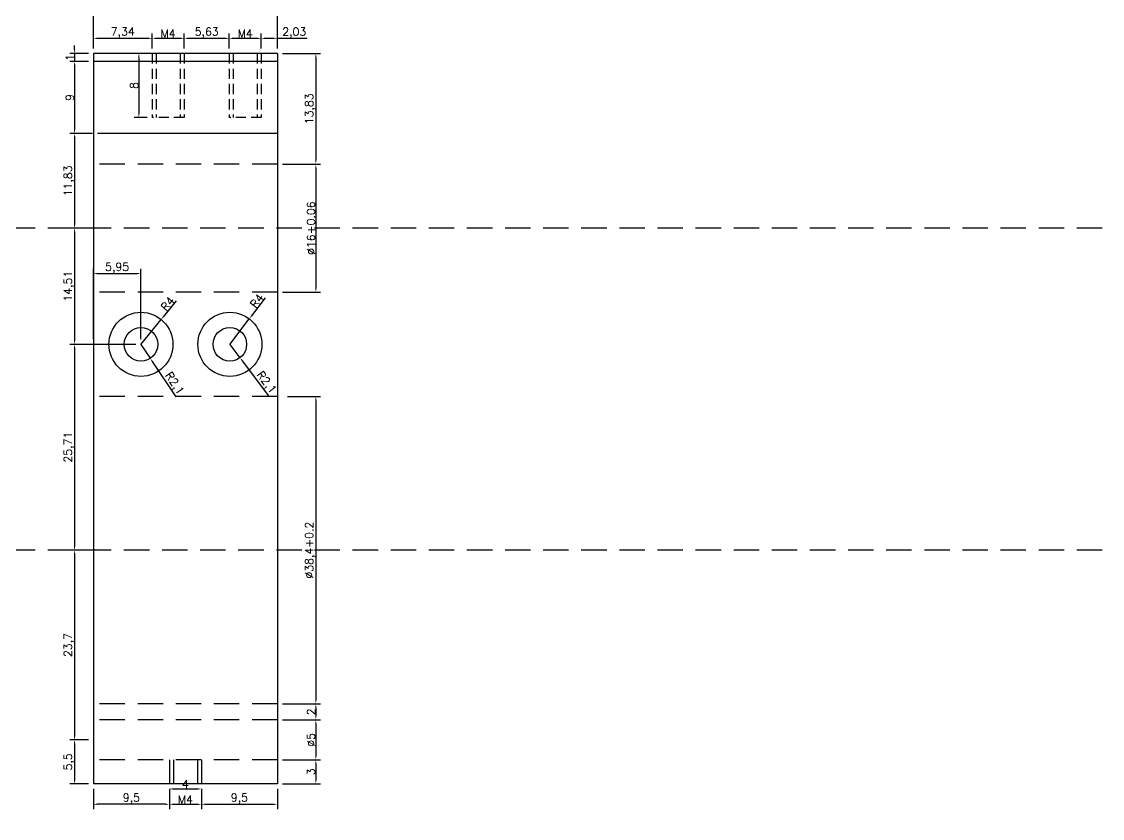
# Model space of a CAD drawing. Header units: millimetres. Extents: x 6817 to 10425, y -2870 to -164.
# Drawn here: x 9662.8 to 9797.9, y -920.2 to -820.7 of the extents above; entities that cross this region are included whole.
import ezdxf

# ---------------------------------------------------------------- set-up
doc = ezdxf.new("R2010")
doc.units = ezdxf.units.MM
doc.linetypes.add('HIDDEN', pattern=[9.525, 6.35, -3.175])
doc.layers.add('图层2', color=108, linetype='Continuous')
doc.styles.get("Standard").update_dxf_attribs({"font": 'txt', "bigfont": 'gbcbig.shx'})
doc.dimstyles.new('ISO-25', dxfattribs={"dimtxt": 1, "dimasz": 0.5, "dimexe": 0.6, "dimexo": 0.625, "dimgap": 0.1, "dimtad": 1, "dimtxsty": 'Standard', "dimcen": 2.5, "dimadec": 0, "dimazin": 0, "dimtfac": 1, "dimtmove": 0, "dimatfit": 3, "dimfxl": 1, "dimarcsym": 0})

# ---------------------------------------------------------------- blocks, each defined once
blk = doc.blocks.new('*D854')
at = {"layer": 'Defpoints', "color": 0, "linetype": 'ByBlock', "transparency": 16777216}
for p in [(9679.12, -822.79), (9671.78, -824.68), (9679.12, -824.68)]:
    blk.add_point(p, dxfattribs=at)
at = {"layer": '图层2', "color": 0, "linetype": 'ByBlock', "lineweight": -2, "transparency": 16777216}
for p, q in [((9671.78, -824.06), (9671.78, -822.19)), ((9679.12, -824.06), (9679.12, -822.19)), ((9672.28, -822.79), (9678.62, -822.79))]:
    blk.add_line(p, q, dxfattribs=at)
at = {"layer": '图层2', "color": 0, "linetype": 'ByBlock', "transparency": 16777216}
for points in [[(9672.28, -822.71), (9672.28, -822.88), (9671.78, -822.79)], [(9678.62, -822.71), (9678.62, -822.88), (9679.12, -822.79)]]:
    blk.add_solid(points, dxfattribs=at)
at = {"layer": '图层2', "color": 0, "linetype": 'ByBlock', "transparency": 16777216, "insert": (9675.45, -822.11), "char_height": 1, "attachment_point": 5}
blk.add_mtext('7,34', dxfattribs=at)
blk = doc.blocks.new('*D855')
at = {"layer": 'Defpoints', "color": 0, "linetype": 'ByBlock', "transparency": 16777216}
for p in [(9683.12, -822.79), (9679.12, -824.68), (9683.12, -824.68)]:
    blk.add_point(p, dxfattribs=at)
at = {"layer": '图层2', "color": 0, "linetype": 'ByBlock', "lineweight": -2, "transparency": 16777216}
for p, q in [((9679.12, -824.06), (9679.12, -822.19)), ((9683.12, -824.06), (9683.12, -822.19)), ((9679.62, -822.79), (9682.62, -822.79))]:
    blk.add_line(p, q, dxfattribs=at)
at = {"layer": '图层2', "color": 0, "linetype": 'ByBlock', "transparency": 16777216}
for points in [[(9679.62, -822.71), (9679.62, -822.88), (9679.12, -822.79)], [(9682.62, -822.71), (9682.62, -822.88), (9683.12, -822.79)]]:
    blk.add_solid(points, dxfattribs=at)
at = {"layer": '图层2', "color": 0, "linetype": 'ByBlock', "transparency": 16777216, "insert": (9681.12, -822.19), "char_height": 1, "attachment_point": 5}
blk.add_mtext('M4', dxfattribs=at)
blk = doc.blocks.new('*D856')
at = {"layer": 'Defpoints', "color": 0, "linetype": 'ByBlock', "transparency": 16777216}
for p in [(9688.75, -822.79), (9683.12, -824.68), (9688.75, -824.68)]:
    blk.add_point(p, dxfattribs=at)
at = {"layer": '图层2', "color": 0, "linetype": 'ByBlock', "lineweight": -2, "transparency": 16777216}
for p, q in [((9683.12, -824.06), (9683.12, -822.19)), ((9688.75, -824.06), (9688.75, -822.19)), ((9683.62, -822.79), (9688.25, -822.79))]:
    blk.add_line(p, q, dxfattribs=at)
at = {"layer": '图层2', "color": 0, "linetype": 'ByBlock', "transparency": 16777216}
for points in [[(9683.62, -822.71), (9683.62, -822.88), (9683.12, -822.79)], [(9688.25, -822.71), (9688.25, -822.88), (9688.75, -822.79)]]:
    blk.add_solid(points, dxfattribs=at)
at = {"layer": '图层2', "color": 0, "linetype": 'ByBlock', "transparency": 16777216, "insert": (9685.94, -822.11), "char_height": 1, "attachment_point": 5}
blk.add_mtext('5,63', dxfattribs=at)
blk = doc.blocks.new('*D857')
at = {"layer": 'Defpoints', "color": 0, "linetype": 'ByBlock', "transparency": 16777216}
for p in [(9692.75, -822.79), (9688.75, -824.68), (9692.75, -824.68)]:
    blk.add_point(p, dxfattribs=at)
at = {"layer": '图层2', "color": 0, "linetype": 'ByBlock', "lineweight": -2, "transparency": 16777216}
for p, q in [((9688.75, -824.06), (9688.75, -822.19)), ((9692.75, -824.06), (9692.75, -822.19)), ((9689.25, -822.79), (9692.25, -822.79))]:
    blk.add_line(p, q, dxfattribs=at)
at = {"layer": '图层2', "color": 0, "linetype": 'ByBlock', "transparency": 16777216}
for points in [[(9689.25, -822.71), (9689.25, -822.88), (9688.75, -822.79)], [(9692.25, -822.71), (9692.25, -822.88), (9692.75, -822.79)]]:
    blk.add_solid(points, dxfattribs=at)
at = {"layer": '图层2', "color": 0, "linetype": 'ByBlock', "transparency": 16777216, "insert": (9690.75, -822.19), "char_height": 1, "attachment_point": 5}
blk.add_mtext('M4', dxfattribs=at)
blk = doc.blocks.new('*D858')
at = {"layer": 'Defpoints', "color": 0, "linetype": 'ByBlock', "transparency": 16777216}
for p in [(9694.78, -822.79), (9692.75, -824.68), (9694.78, -824.68)]:
    blk.add_point(p, dxfattribs=at)
at = {"layer": '图层2', "color": 0, "linetype": 'ByBlock', "lineweight": -2, "transparency": 16777216}
for p, q in [((9692.75, -824.06), (9692.75, -822.19)), ((9694.78, -824.06), (9694.78, -822.19)), ((9693.25, -822.79), (9694.28, -822.79)), ((9694.78, -822.79), (9698.48, -822.79))]:
    blk.add_line(p, q, dxfattribs=at)
at = {"layer": '图层2', "color": 0, "linetype": 'ByBlock', "transparency": 16777216}
for points in [[(9693.25, -822.71), (9693.25, -822.88), (9692.75, -822.79)], [(9694.28, -822.71), (9694.28, -822.88), (9694.78, -822.79)]]:
    blk.add_solid(points, dxfattribs=at)
at = {"layer": '图层2', "color": 0, "linetype": 'ByBlock', "transparency": 16777216, "insert": (9696.88, -822.11), "char_height": 1, "attachment_point": 5}
blk.add_mtext('2,03', dxfattribs=at)
blk = doc.blocks.new('*D859')
at = {"layer": 'Defpoints', "color": 0, "linetype": 'ByBlock', "transparency": 16777216}
for p in [(9679.12, -824.68), (9677.47, -832.68), (9679.12, -832.68)]:
    blk.add_point(p, dxfattribs=at)
at = {"layer": '图层2', "color": 0, "linetype": 'ByBlock', "lineweight": -2, "transparency": 16777216}
for p, q in [((9678.5, -824.68), (9676.87, -824.68)), ((9677.47, -825.18), (9677.47, -832.18)), ((9678.5, -832.68), (9676.87, -832.68))]:
    blk.add_line(p, q, dxfattribs=at)
at = {"layer": '图层2', "color": 0, "linetype": 'ByBlock', "transparency": 16777216}
for points in [[(9677.38, -825.18), (9677.55, -825.18), (9677.47, -824.68)], [(9677.38, -832.18), (9677.55, -832.18), (9677.47, -832.68)]]:
    blk.add_solid(points, dxfattribs=at)
at = {"layer": '图层2', "color": 0, "linetype": 'ByBlock', "transparency": 16777216, "insert": (9676.87, -828.68), "char_height": 1, "attachment_point": 5, "rotation": 90}
blk.add_mtext('8', dxfattribs=at)
blk = doc.blocks.new('*D576')
at = {"layer": 'Defpoints', "color": 0, "linetype": 'ByBlock', "transparency": 16777216}
for p in [(9694.78, -819.09), (9671.78, -824.68), (9694.78, -824.68)]:
    blk.add_point(p, dxfattribs=at)
at = {"layer": '图层2', "color": 0, "linetype": 'ByBlock', "lineweight": -2, "transparency": 16777216}
for p, q in [((9671.78, -824.06), (9671.78, -818.49)), ((9672.28, -819.09), (9694.28, -819.09)), ((9694.78, -824.06), (9694.78, -818.49))]:
    blk.add_line(p, q, dxfattribs=at)
at = {"layer": '图层2', "color": 0, "linetype": 'ByBlock', "transparency": 16777216}
for points in [[(9672.28, -819.01), (9672.28, -819.18), (9671.78, -819.09)], [(9694.28, -819.01), (9694.28, -819.18), (9694.78, -819.09)]]:
    blk.add_solid(points, dxfattribs=at)
at = {"layer": '图层2', "color": 0, "linetype": 'ByBlock', "transparency": 16777216, "insert": (9683.28, -818.49), "char_height": 1, "attachment_point": 5}
blk.add_mtext('23', dxfattribs=at)
blk = doc.blocks.new('*D577')
at = {"layer": 'Defpoints', "color": 0, "linetype": 'ByBlock', "transparency": 16777216}
for p in [(9671.78, -824.68), (9669.44, -825.68), (9671.78, -825.68)]:
    blk.add_point(p, dxfattribs=at)
at = {"layer": '图层2', "color": 0, "linetype": 'ByBlock', "lineweight": -2, "transparency": 16777216}
for p, q in [((9669.44, -824.18), (9669.44, -823.68)), ((9671.16, -824.68), (9668.84, -824.68)), ((9669.44, -824.68), (9669.44, -825.68)), ((9671.16, -825.68), (9668.84, -825.68)), ((9669.44, -826.18), (9669.44, -826.68))]:
    blk.add_line(p, q, dxfattribs=at)
at = {"layer": '图层2', "color": 0, "linetype": 'ByBlock', "transparency": 16777216}
for points in [[(9669.35, -824.18), (9669.52, -824.18), (9669.44, -824.68)], [(9669.35, -826.18), (9669.52, -826.18), (9669.44, -825.68)]]:
    blk.add_solid(points, dxfattribs=at)
at = {"layer": '图层2', "color": 0, "linetype": 'ByBlock', "transparency": 16777216, "insert": (9668.84, -825.18), "char_height": 1, "attachment_point": 5, "rotation": 90}
blk.add_mtext('1', dxfattribs=at)
blk = doc.blocks.new('*D860')
at = {"layer": 'Defpoints', "color": 0, "linetype": 'ByBlock', "transparency": 16777216}
for p in [(9671.78, -825.68), (9669.44, -834.68), (9672.29, -834.68)]:
    blk.add_point(p, dxfattribs=at)
at = {"layer": '图层2', "color": 0, "linetype": 'ByBlock', "lineweight": -2, "transparency": 16777216}
for p, q in [((9671.16, -825.68), (9668.84, -825.68)), ((9669.44, -826.18), (9669.44, -834.18)), ((9671.66, -834.68), (9668.84, -834.68))]:
    blk.add_line(p, q, dxfattribs=at)
at = {"layer": '图层2', "color": 0, "linetype": 'ByBlock', "transparency": 16777216}
for points in [[(9669.35, -826.18), (9669.52, -826.18), (9669.44, -825.68)], [(9669.35, -834.18), (9669.52, -834.18), (9669.44, -834.68)]]:
    blk.add_solid(points, dxfattribs=at)
at = {"layer": '图层2', "color": 0, "linetype": 'ByBlock', "transparency": 16777216, "insert": (9668.84, -830.18), "char_height": 1, "attachment_point": 5, "rotation": 90}
blk.add_mtext('9', dxfattribs=at)
blk = doc.blocks.new('*D861')
at = {"layer": 'Defpoints', "color": 0, "linetype": 'ByBlock', "transparency": 16777216}
for p in [(9672.29, -834.68), (9669.44, -846.51), (9671.78, -846.51)]:
    blk.add_point(p, dxfattribs=at)
at = {"layer": '图层2', "color": 0, "linetype": 'ByBlock', "lineweight": -2, "transparency": 16777216}
for p, q in [((9671.66, -834.68), (9668.84, -834.68)), ((9669.44, -835.18), (9669.44, -846.01)), ((9671.16, -846.51), (9668.84, -846.51))]:
    blk.add_line(p, q, dxfattribs=at)
at = {"layer": '图层2', "color": 0, "linetype": 'ByBlock', "transparency": 16777216}
for points in [[(9669.35, -835.18), (9669.52, -835.18), (9669.44, -834.68)], [(9669.35, -846.01), (9669.52, -846.01), (9669.44, -846.51)]]:
    blk.add_solid(points, dxfattribs=at)
at = {"layer": '图层2', "color": 0, "linetype": 'ByBlock', "transparency": 16777216, "insert": (9668.75, -840.6), "char_height": 1, "attachment_point": 5, "rotation": 90}
blk.add_mtext('11,83', dxfattribs=at)
blk = doc.blocks.new('*D578')
at = {"layer": 'Defpoints', "color": 0, "linetype": 'ByBlock', "transparency": 16777216}
for p in [(9671.78, -846.51), (9669.44, -861.02), (9677.73, -861.02)]:
    blk.add_point(p, dxfattribs=at)
at = {"layer": '图层2', "color": 0, "linetype": 'ByBlock', "lineweight": -2, "transparency": 16777216}
for p, q in [((9671.16, -846.51), (9668.84, -846.51)), ((9669.44, -847.01), (9669.44, -860.52)), ((9677.1, -861.02), (9668.84, -861.02))]:
    blk.add_line(p, q, dxfattribs=at)
at = {"layer": '图层2', "color": 0, "linetype": 'ByBlock', "transparency": 16777216}
for points in [[(9669.35, -847.01), (9669.52, -847.01), (9669.44, -846.51)], [(9669.35, -860.52), (9669.52, -860.52), (9669.44, -861.02)]]:
    blk.add_solid(points, dxfattribs=at)
at = {"layer": '图层2', "color": 0, "linetype": 'ByBlock', "transparency": 16777216, "insert": (9668.75, -853.76), "char_height": 1, "attachment_point": 5, "rotation": 90}
blk.add_mtext('14,51', dxfattribs=at)
blk = doc.blocks.new('*D579')
at = {"layer": 'Defpoints', "color": 0, "linetype": 'ByBlock', "transparency": 16777216}
for p in [(9671.78, -886.73), (9669.44, -910.43), (9671.78, -910.43)]:
    blk.add_point(p, dxfattribs=at)
at = {"layer": '图层2', "color": 0, "linetype": 'ByBlock', "lineweight": -2, "transparency": 16777216}
for p, q in [((9671.16, -886.73), (9668.84, -886.73)), ((9669.44, -887.23), (9669.44, -909.93)), ((9671.16, -910.43), (9668.84, -910.43))]:
    blk.add_line(p, q, dxfattribs=at)
at = {"layer": '图层2', "color": 0, "linetype": 'ByBlock', "transparency": 16777216}
for points in [[(9669.35, -887.23), (9669.52, -887.23), (9669.44, -886.73)], [(9669.35, -909.93), (9669.52, -909.93), (9669.44, -910.43)]]:
    blk.add_solid(points, dxfattribs=at)
at = {"layer": '图层2', "color": 0, "linetype": 'ByBlock', "transparency": 16777216, "insert": (9668.75, -898.58), "char_height": 1, "attachment_point": 5, "rotation": 90}
blk.add_mtext('23,7', dxfattribs=at)
blk = doc.blocks.new('*D580')
at = {"layer": 'Defpoints', "color": 0, "linetype": 'ByBlock', "transparency": 16777216}
for p in [(9677.73, -861.02), (9669.44, -886.73), (9671.78, -886.73)]:
    blk.add_point(p, dxfattribs=at)
at = {"layer": '图层2', "color": 0, "linetype": 'ByBlock', "lineweight": -2, "transparency": 16777216}
for p, q in [((9677.1, -861.02), (9668.84, -861.02)), ((9669.44, -861.52), (9669.44, -886.23)), ((9671.16, -886.73), (9668.84, -886.73))]:
    blk.add_line(p, q, dxfattribs=at)
at = {"layer": '图层2', "color": 0, "linetype": 'ByBlock', "transparency": 16777216}
for points in [[(9669.35, -861.52), (9669.52, -861.52), (9669.44, -861.02)], [(9669.35, -886.23), (9669.52, -886.23), (9669.44, -886.73)]]:
    blk.add_solid(points, dxfattribs=at)
at = {"layer": '图层2', "color": 0, "linetype": 'ByBlock', "transparency": 16777216, "insert": (9668.75, -873.87), "char_height": 1, "attachment_point": 5, "rotation": 90}
blk.add_mtext('25,71', dxfattribs=at)
blk = doc.blocks.new('*D862')
at = {"layer": 'Defpoints', "color": 0, "linetype": 'ByBlock', "transparency": 16777216}
for p in [(9680.25, -857.91), (9677.73, -861.02)]:
    blk.add_point(p, dxfattribs=at)
at = {"layer": '图层2', "color": 0, "linetype": 'ByBlock', "lineweight": -2, "transparency": 16777216}
for p, q in [((9682.13, -855.6), (9680.56, -857.53)), ((9677.73, -861.02), (9680.25, -857.91))]:
    blk.add_line(p, q, dxfattribs=at)
at = {"layer": '图层2', "color": 0, "linetype": 'ByBlock', "transparency": 16777216}
blk.add_solid([(9680.5, -857.47), (9680.63, -857.58), (9680.25, -857.91)], dxfattribs=at)
at = {"layer": '图层2', "color": 0, "linetype": 'ByBlock', "transparency": 16777216, "insert": (9681.07, -855.95), "char_height": 1, "attachment_point": 5, "rotation": 50.8971}
blk.add_mtext('R4', dxfattribs=at)
blk = doc.blocks.new('*D863')
at = {"layer": 'Defpoints', "color": 0, "linetype": 'ByBlock', "transparency": 16777216}
for p in [(9677.73, -861.02), (9678.89, -862.76)]:
    blk.add_point(p, dxfattribs=at)
at = {"layer": '图层2', "color": 0, "linetype": 'ByBlock', "lineweight": -2, "transparency": 16777216}
for p, q in [((9677.73, -861.02), (9678.89, -862.76)), ((9682.11, -867.59), (9679.17, -863.18))]:
    blk.add_line(p, q, dxfattribs=at)
at = {"layer": '图层2', "color": 0, "linetype": 'ByBlock', "transparency": 16777216}
blk.add_solid([(9679.24, -863.13), (9679.1, -863.23), (9678.89, -862.76)], dxfattribs=at)
at = {"layer": '图层2', "color": 0, "linetype": 'ByBlock', "transparency": 16777216, "insert": (9681.84, -865.95), "char_height": 1, "attachment_point": 5, "rotation": 303.7063}
blk.add_mtext('R2,1', dxfattribs=at)
blk = doc.blocks.new('*D864')
at = {"layer": 'Defpoints', "color": 0, "linetype": 'ByBlock', "transparency": 16777216}
for p in [(9688.84, -861.02), (9690.1, -862.69)]:
    blk.add_point(p, dxfattribs=at)
at = {"layer": '图层2', "color": 0, "linetype": 'ByBlock', "lineweight": -2, "transparency": 16777216}
for p, q in [((9688.84, -861.02), (9690.1, -862.69)), ((9693.71, -867.44), (9690.41, -863.09))]:
    blk.add_line(p, q, dxfattribs=at)
at = {"layer": '图层2', "color": 0, "linetype": 'ByBlock', "transparency": 16777216}
blk.add_solid([(9690.47, -863.04), (9690.34, -863.14), (9690.1, -862.69)], dxfattribs=at)
at = {"layer": '图层2', "color": 0, "linetype": 'ByBlock', "transparency": 16777216, "insert": (9693.33, -865.82), "char_height": 1, "attachment_point": 5, "rotation": 307.1566}
blk.add_mtext('R2,1', dxfattribs=at)
blk = doc.blocks.new('*D865')
at = {"layer": 'Defpoints', "color": 0, "linetype": 'ByBlock', "transparency": 16777216}
for p in [(9691.26, -857.84), (9688.84, -861.02)]:
    blk.add_point(p, dxfattribs=at)
at = {"layer": '图层2', "color": 0, "linetype": 'ByBlock', "lineweight": -2, "transparency": 16777216}
for p, q in [((9693.26, -855.21), (9691.56, -857.44)), ((9688.84, -861.02), (9691.26, -857.84))]:
    blk.add_line(p, q, dxfattribs=at)
at = {"layer": '图层2', "color": 0, "linetype": 'ByBlock', "transparency": 16777216}
blk.add_solid([(9691.5, -857.39), (9691.63, -857.49), (9691.26, -857.84)], dxfattribs=at)
at = {"layer": '图层2', "color": 0, "linetype": 'ByBlock', "transparency": 16777216, "insert": (9692.22, -855.59), "char_height": 1, "attachment_point": 5, "rotation": 52.6746}
blk.add_mtext('R4', dxfattribs=at)
blk = doc.blocks.new('*D886')
at = {"layer": 'Defpoints', "color": 0, "linetype": 'ByBlock', "transparency": 16777216}
for p in [(9694.78, -824.68), (9694.78, -838.51), (9699.58, -838.51)]:
    blk.add_point(p, dxfattribs=at)
at = {"layer": '图层2', "color": 0, "linetype": 'ByBlock', "lineweight": -2, "transparency": 16777216}
for p, q in [((9695.41, -824.68), (9700.18, -824.68)), ((9699.58, -825.18), (9699.58, -838.01)), ((9695.41, -838.51), (9700.18, -838.51))]:
    blk.add_line(p, q, dxfattribs=at)
at = {"layer": '图层2', "color": 0, "linetype": 'ByBlock', "transparency": 16777216}
for points in [[(9699.5, -825.18), (9699.66, -825.18), (9699.58, -824.68)], [(9699.5, -838.01), (9699.66, -838.01), (9699.58, -838.51)]]:
    blk.add_solid(points, dxfattribs=at)
at = {"layer": '图层2', "color": 0, "linetype": 'ByBlock', "transparency": 16777216, "insert": (9698.9, -831.6), "char_height": 1, "attachment_point": 5, "rotation": 90}
blk.add_mtext('13,83', dxfattribs=at)
blk = doc.blocks.new('*D887')
at = {"layer": 'Defpoints', "color": 0, "linetype": 'ByBlock', "transparency": 16777216}
for p in [(9694.78, -838.51), (9694.78, -854.51), (9699.58, -854.51)]:
    blk.add_point(p, dxfattribs=at)
at = {"layer": '图层2', "color": 0, "linetype": 'ByBlock', "lineweight": -2, "transparency": 16777216}
for p, q in [((9695.41, -838.51), (9700.18, -838.51)), ((9699.58, -839.01), (9699.58, -854.01)), ((9695.41, -854.51), (9700.18, -854.51))]:
    blk.add_line(p, q, dxfattribs=at)
at = {"layer": '图层2', "color": 0, "linetype": 'ByBlock', "transparency": 16777216}
for points in [[(9699.5, -839.01), (9699.66, -839.01), (9699.58, -838.51)], [(9699.5, -854.01), (9699.66, -854.01), (9699.58, -854.51)]]:
    blk.add_solid(points, dxfattribs=at)
at = {"layer": '图层2', "color": 0, "linetype": 'ByBlock', "transparency": 16777216, "insert": (9698.98, -846.51), "char_height": 1, "attachment_point": 5, "rotation": 90}
blk.add_mtext('%%C16+0.06', dxfattribs=at)
blk = doc.blocks.new('*D588')
at = {"layer": 'Defpoints', "color": 0, "linetype": 'ByBlock', "transparency": 16777216}
for p in [(9695.41, -867.53), (9695.41, -905.93), (9699.58, -905.93)]:
    blk.add_point(p, dxfattribs=at)
at = {"layer": '图层2', "color": 0, "linetype": 'ByBlock', "lineweight": -2, "transparency": 16777216}
for p, q in [((9696.03, -867.53), (9700.18, -867.53)), ((9699.58, -868.03), (9699.58, -905.43)), ((9696.03, -905.93), (9700.18, -905.93))]:
    blk.add_line(p, q, dxfattribs=at)
at = {"layer": '图层2', "color": 0, "linetype": 'ByBlock', "transparency": 16777216}
for points in [[(9699.5, -868.03), (9699.66, -868.03), (9699.58, -867.53)], [(9699.5, -905.43), (9699.66, -905.43), (9699.58, -905.93)]]:
    blk.add_solid(points, dxfattribs=at)
at = {"layer": '图层2', "color": 0, "linetype": 'ByBlock', "transparency": 16777216, "insert": (9698.9, -886.73), "char_height": 1, "attachment_point": 5, "rotation": 90}
blk.add_mtext('%%C38,4+0.2', dxfattribs=at)
blk = doc.blocks.new('*D920')
at = {"layer": 'Defpoints', "color": 0, "linetype": 'ByBlock', "transparency": 16777216}
for p in [(9694.78, -905.93), (9694.78, -907.93), (9699.58, -907.93)]:
    blk.add_point(p, dxfattribs=at)
at = {"layer": '图层2', "color": 0, "linetype": 'ByBlock', "lineweight": -2, "transparency": 16777216}
for p, q in [((9695.41, -905.93), (9700.18, -905.93)), ((9699.58, -906.43), (9699.58, -907.43)), ((9695.41, -907.93), (9700.18, -907.93))]:
    blk.add_line(p, q, dxfattribs=at)
at = {"layer": '图层2', "color": 0, "linetype": 'ByBlock', "transparency": 16777216}
for points in [[(9699.5, -906.43), (9699.66, -906.43), (9699.58, -905.93)], [(9699.5, -907.43), (9699.66, -907.43), (9699.58, -907.93)]]:
    blk.add_solid(points, dxfattribs=at)
at = {"layer": '图层2', "color": 0, "linetype": 'ByBlock', "transparency": 16777216, "insert": (9698.98, -906.93), "char_height": 1, "attachment_point": 5, "rotation": 90}
blk.add_mtext('2', dxfattribs=at)
blk = doc.blocks.new('*D921')
at = {"layer": 'Defpoints', "color": 0, "linetype": 'ByBlock', "transparency": 16777216}
for p in [(9694.78, -907.93), (9694.78, -912.93), (9699.58, -912.93)]:
    blk.add_point(p, dxfattribs=at)
at = {"layer": '图层2', "color": 0, "linetype": 'ByBlock', "lineweight": -2, "transparency": 16777216}
for p, q in [((9695.41, -907.93), (9700.18, -907.93)), ((9699.58, -908.43), (9699.58, -912.43)), ((9695.41, -912.93), (9700.18, -912.93))]:
    blk.add_line(p, q, dxfattribs=at)
at = {"layer": '图层2', "color": 0, "linetype": 'ByBlock', "transparency": 16777216}
for points in [[(9699.5, -908.43), (9699.66, -908.43), (9699.58, -907.93)], [(9699.5, -912.43), (9699.66, -912.43), (9699.58, -912.93)]]:
    blk.add_solid(points, dxfattribs=at)
at = {"layer": '图层2', "color": 0, "linetype": 'ByBlock', "transparency": 16777216, "insert": (9698.98, -910.43), "char_height": 1, "attachment_point": 5, "rotation": 90}
blk.add_mtext('%%C5', dxfattribs=at)
blk = doc.blocks.new('*D922')
at = {"layer": 'Defpoints', "color": 0, "linetype": 'ByBlock', "transparency": 16777216}
for p in [(9694.78, -912.93), (9694.78, -915.93), (9699.58, -915.93)]:
    blk.add_point(p, dxfattribs=at)
at = {"layer": '图层2', "color": 0, "linetype": 'ByBlock', "lineweight": -2, "transparency": 16777216}
for p, q in [((9695.41, -912.93), (9700.18, -912.93)), ((9699.58, -913.43), (9699.58, -915.43)), ((9695.41, -915.93), (9700.18, -915.93))]:
    blk.add_line(p, q, dxfattribs=at)
at = {"layer": '图层2', "color": 0, "linetype": 'ByBlock', "transparency": 16777216}
for points in [[(9699.5, -913.43), (9699.66, -913.43), (9699.58, -912.93)], [(9699.5, -915.43), (9699.66, -915.43), (9699.58, -915.93)]]:
    blk.add_solid(points, dxfattribs=at)
at = {"layer": '图层2', "color": 0, "linetype": 'ByBlock', "transparency": 16777216, "insert": (9698.98, -914.43), "char_height": 1, "attachment_point": 5, "rotation": 90}
blk.add_mtext('3', dxfattribs=at)
blk = doc.blocks.new('*D923')
at = {"layer": 'Defpoints', "color": 0, "linetype": 'ByBlock', "transparency": 16777216}
for p in [(9671.78, -910.43), (9669.44, -915.93), (9671.78, -915.93)]:
    blk.add_point(p, dxfattribs=at)
at = {"layer": '图层2', "color": 0, "linetype": 'ByBlock', "lineweight": -2, "transparency": 16777216}
for p, q in [((9671.16, -910.43), (9668.84, -910.43)), ((9669.44, -910.93), (9669.44, -915.43)), ((9671.16, -915.93), (9668.84, -915.93))]:
    blk.add_line(p, q, dxfattribs=at)
at = {"layer": '图层2', "color": 0, "linetype": 'ByBlock', "transparency": 16777216}
for points in [[(9669.35, -910.93), (9669.52, -910.93), (9669.44, -910.43)], [(9669.35, -915.43), (9669.52, -915.43), (9669.44, -915.93)]]:
    blk.add_solid(points, dxfattribs=at)
at = {"layer": '图层2', "color": 0, "linetype": 'ByBlock', "transparency": 16777216, "insert": (9668.75, -913.18), "char_height": 1, "attachment_point": 5, "rotation": 90}
blk.add_mtext('5,5', dxfattribs=at)
blk = doc.blocks.new('*D947')
at = {"layer": 'Defpoints', "color": 0, "linetype": 'ByBlock', "transparency": 16777216}
for p in [(9681.28, -915.93), (9685.28, -915.93), (9685.28, -918.48)]:
    blk.add_point(p, dxfattribs=at)
at = {"layer": '图层2', "color": 0, "linetype": 'ByBlock', "lineweight": -2, "transparency": 16777216}
for p, q in [((9681.28, -916.56), (9681.28, -919.08)), ((9685.28, -916.56), (9685.28, -919.08)), ((9681.78, -918.48), (9684.78, -918.48))]:
    blk.add_line(p, q, dxfattribs=at)
at = {"layer": '图层2', "color": 0, "linetype": 'ByBlock', "transparency": 16777216}
for points in [[(9681.78, -918.39), (9681.78, -918.56), (9681.28, -918.48)], [(9684.78, -918.39), (9684.78, -918.56), (9685.28, -918.48)]]:
    blk.add_solid(points, dxfattribs=at)
at = {"layer": '图层2', "color": 0, "linetype": 'ByBlock', "transparency": 16777216, "insert": (9683.28, -917.88), "char_height": 1, "attachment_point": 5}
blk.add_mtext('M4', dxfattribs=at)
blk = doc.blocks.new('*D613')
at = {"layer": 'Defpoints', "color": 0, "linetype": 'ByBlock', "transparency": 16777216}
for p in [(9671.78, -915.93), (9681.28, -915.93), (9671.78, -918.48)]:
    blk.add_point(p, dxfattribs=at)
at = {"layer": '图层2', "color": 0, "linetype": 'ByBlock', "lineweight": -2, "transparency": 16777216}
for p, q in [((9671.78, -916.56), (9671.78, -919.08)), ((9681.28, -916.56), (9681.28, -919.08)), ((9680.78, -918.48), (9672.28, -918.48))]:
    blk.add_line(p, q, dxfattribs=at)
at = {"layer": '图层2', "color": 0, "linetype": 'ByBlock', "transparency": 16777216}
for points in [[(9672.28, -918.39), (9672.28, -918.56), (9671.78, -918.48)], [(9680.78, -918.39), (9680.78, -918.56), (9681.28, -918.48)]]:
    blk.add_solid(points, dxfattribs=at)
at = {"layer": '图层2', "color": 0, "linetype": 'ByBlock', "transparency": 16777216, "insert": (9676.53, -917.79), "char_height": 1, "attachment_point": 5}
blk.add_mtext('9,5', dxfattribs=at)
blk = doc.blocks.new('*D614')
at = {"layer": 'Defpoints', "color": 0, "linetype": 'ByBlock', "transparency": 16777216}
for p in [(9685.28, -915.93), (9694.78, -915.93), (9694.78, -918.48)]:
    blk.add_point(p, dxfattribs=at)
at = {"layer": '图层2', "color": 0, "linetype": 'ByBlock', "lineweight": -2, "transparency": 16777216}
for p, q in [((9685.28, -916.56), (9685.28, -919.08)), ((9694.78, -916.56), (9694.78, -919.08)), ((9685.78, -918.48), (9694.28, -918.48))]:
    blk.add_line(p, q, dxfattribs=at)
at = {"layer": '图层2', "color": 0, "linetype": 'ByBlock', "transparency": 16777216}
for points in [[(9685.78, -918.39), (9685.78, -918.56), (9685.28, -918.48)], [(9694.28, -918.39), (9694.28, -918.56), (9694.78, -918.48)]]:
    blk.add_solid(points, dxfattribs=at)
at = {"layer": '图层2', "color": 0, "linetype": 'ByBlock', "transparency": 16777216, "insert": (9690.03, -917.79), "char_height": 1, "attachment_point": 5}
blk.add_mtext('9,5', dxfattribs=at)
blk = doc.blocks.new('*D1908')
at = {"layer": 'Defpoints', "color": 0, "linetype": 'ByBlock'}
for p in [(9681.28, -915.93), (9685.28, -915.93), (9685.28, -916.56)]:
    blk.add_point(p, dxfattribs=at)
at = {"layer": '图层2', "color": 0, "linetype": 'ByBlock', "lineweight": -2}
for p, q in [((9681.28, -916.56), (9681.28, -917.16)), ((9681.78, -916.56), (9684.78, -916.56)), ((9685.28, -916.56), (9685.28, -917.16))]:
    blk.add_line(p, q, dxfattribs=at)
at = {"layer": '图层2', "color": 0, "linetype": 'ByBlock'}
for points in [[(9681.78, -916.47), (9681.78, -916.64), (9681.28, -916.56)], [(9684.78, -916.47), (9684.78, -916.64), (9685.28, -916.56)]]:
    blk.add_solid(points, dxfattribs=at)
at = {"layer": '图层2', "color": 0, "linetype": 'ByBlock', "insert": (9683.28, -915.96), "char_height": 1, "attachment_point": 5}
blk.add_mtext('4', dxfattribs=at)
blk = doc.blocks.new('*D1914')
at = {"layer": 'Defpoints', "color": 0, "linetype": 'ByBlock'}
for p in [(9677.73, -852.17), (9671.78, -861.02), (9677.73, -861.02)]:
    blk.add_point(p, dxfattribs=at)
at = {"layer": '图层2', "color": 0, "linetype": 'ByBlock', "lineweight": -2}
for p, q in [((9671.78, -860.39), (9671.78, -851.57)), ((9677.73, -860.39), (9677.73, -851.57)), ((9672.28, -852.17), (9677.23, -852.17))]:
    blk.add_line(p, q, dxfattribs=at)
at = {"layer": '图层2', "color": 0, "linetype": 'ByBlock'}
for points in [[(9672.28, -852.09), (9672.28, -852.26), (9671.78, -852.17)], [(9677.23, -852.09), (9677.23, -852.26), (9677.73, -852.17)]]:
    blk.add_solid(points, dxfattribs=at)
at = {"layer": '图层2', "color": 0, "linetype": 'ByBlock', "insert": (9674.75, -851.49), "char_height": 1, "attachment_point": 5}
blk.add_mtext('5,95', dxfattribs=at)
blk = doc.blocks.new('*D1918')
at = {"layer": 'Defpoints', "color": 0, "linetype": 'ByBlock'}
for p in [(9808.78, -813.25), (9671.78, -824.68), (9808.78, -824.68)]:
    blk.add_point(p, dxfattribs=at)
at = {"layer": '图层2', "color": 0, "linetype": 'ByBlock', "lineweight": -2}
for p, q in [((9671.78, -824.06), (9671.78, -812.65)), ((9808.78, -824.06), (9808.78, -812.65)), ((9672.28, -813.25), (9808.28, -813.25))]:
    blk.add_line(p, q, dxfattribs=at)
at = {"layer": '图层2', "color": 0, "linetype": 'ByBlock'}
for points in [[(9672.28, -813.16), (9672.28, -813.33), (9671.78, -813.25)], [(9808.28, -813.16), (9808.28, -813.33), (9808.78, -813.25)]]:
    blk.add_solid(points, dxfattribs=at)
at = {"layer": '图层2', "color": 0, "linetype": 'ByBlock', "insert": (9740.28, -812.65), "char_height": 1, "attachment_point": 5}
blk.add_mtext('137', dxfattribs=at)
blk = doc.blocks.new('*D2126')
at = {"layer": 'Defpoints', "color": 0, "linetype": 'ByBlock'}
for p in [(10223.66, -339.2), (10223.66, -344.88), (10247.6, -344.88)]:
    blk.add_point(p, dxfattribs=at)
at = {"layer": 'Defpoints', "color": 0, "linetype": 'ByBlock', "transparency": 16777216}
for p in [(8490.81, -2490.52), (8490.81, -2500.59), (8495.81, -2500.59)]:
    blk.add_point(p, dxfattribs=at)
at = {"layer": '图层2', "color": 0, "linetype": 'ByBlock', "lineweight": -2}
for p, q in [((10224.28, -339.2), (10248.2, -339.2)), ((10247.6, -339.7), (10247.6, -344.38)), ((10224.28, -344.88), (10248.2, -344.88))]:
    blk.add_line(p, q, dxfattribs=at)
at = {"layer": '图层2', "color": 0, "linetype": 'ByBlock', "lineweight": -2, "transparency": 16777216}
for p, q in [((8490.81, -2499.97), (8490.81, -2489.92)), ((8495.81, -2499.97), (8495.81, -2489.92)), ((8495.31, -2490.52), (8491.31, -2490.52))]:
    blk.add_line(p, q, dxfattribs=at)
at = {"layer": '图层2', "color": 0, "linetype": 'ByBlock'}
for points in [[(10247.52, -339.7), (10247.69, -339.7), (10247.6, -339.2)], [(10247.52, -344.38), (10247.69, -344.38), (10247.6, -344.88)]]:
    blk.add_solid(points, dxfattribs=at)
at = {"layer": '图层2', "color": 0, "linetype": 'ByBlock', "transparency": 16777216}
for points in [[(8491.31, -2490.44), (8491.31, -2490.6), (8490.81, -2490.52)], [(8495.31, -2490.44), (8495.31, -2490.6), (8495.81, -2490.52)]]:
    blk.add_solid(points, dxfattribs=at)
at = {"layer": '图层2', "color": 0, "linetype": 'ByBlock', "insert": (10246.92, -342.04), "char_height": 1, "attachment_point": 5, "rotation": 90}
blk.add_mtext('5,67', dxfattribs=at)
at = {"layer": '图层2', "color": 0, "linetype": 'ByBlock', "transparency": 16777216, "insert": (8493.31, -2489.17), "char_height": 2.5, "attachment_point": 5}
blk.add_mtext('5', dxfattribs=at)
blk = doc.blocks.new('*D2135')
at = {"layer": 'Defpoints', "color": 0, "linetype": 'ByBlock'}
for p in [(10217.81, -308.87), (10215.31, -322.35), (10217.81, -322.35), (8520.7, -2501.9), (8521.92, -2501.88), (8521.32, -2502.94), (8534.07, -2513.08), (8534.07, -2513.08)]:
    blk.add_point(p, dxfattribs=at)
at = {"layer": '图层2', "color": 0, "linetype": 'ByBlock', "lineweight": -2}
for p, q in [((10215.31, -321.73), (10215.31, -308.27)), ((10215.81, -308.87), (10217.31, -308.87)), ((10217.81, -321.73), (10217.81, -308.27)), ((8521.46, -2501.45), (8520.82, -2500.86)), ((8521.6, -2500.9), (8522.67, -2499.8)), ((8520.84, -2502.55), (8519.96, -2501.85))]:
    blk.add_line(p, q, dxfattribs=at)
for start, end in [(135.6492, 137.293), (138.9369, 139.8318)]:
    blk.add_arc((8534.07, -2513.08), 17.43, start, end, dxfattribs=at)
at = {"layer": '图层2', "color": 0, "linetype": 'ByBlock'}
for points in [[(10215.81, -308.79), (10215.81, -308.96), (10215.31, -308.87)], [(10217.31, -308.79), (10217.31, -308.96), (10217.81, -308.87)], [(8520.81, -2501.89), (8520.68, -2501.79), (8520.43, -2502.23)], [(8520.86, -2501.58), (8520.99, -2501.69), (8521.26, -2501.26)]]:
    blk.add_solid(points, dxfattribs=at)
at = {"layer": '图层2', "color": 0, "linetype": 'ByBlock', "insert": (10216.56, -308.19), "char_height": 1, "attachment_point": 5}
blk.add_mtext('2,5', dxfattribs=at)
at = {"layer": '图层2', "color": 0, "linetype": 'ByBlock', "insert": (8521.71, -2499.93), "char_height": 1, "attachment_point": 5, "rotation": 45.6492}
blk.add_mtext('4°', dxfattribs=at)
blk = doc.blocks.new('*D2136')
at = {"layer": 'Defpoints', "color": 0, "linetype": 'ByBlock'}
for p in [(10215.31, -305.16), (10187.99, -322.35), (10215.31, -322.35), (8518.44, -2501.94), (8521.32, -2502.94), (8518.95, -2504.56), (8534.07, -2513.08), (8534.07, -2513.08)]:
    blk.add_point(p, dxfattribs=at)
at = {"layer": '图层2', "color": 0, "linetype": 'ByBlock', "lineweight": -2}
for p, q in [((10187.99, -321.73), (10187.99, -304.56)), ((10188.49, -305.16), (10214.81, -305.16)), ((10215.31, -321.73), (10215.31, -304.56)), ((8520.84, -2502.55), (8518.59, -2500.76)), ((8518.41, -2504.25), (8516.83, -2503.36))]:
    blk.add_line(p, q, dxfattribs=at)
blk.add_arc((8534.07, -2513.08), 19.19, 142.9688, 149.0795, dxfattribs=at)
at = {"layer": '图层2', "color": 0, "linetype": 'ByBlock'}
for points in [[(10188.49, -305.08), (10188.49, -305.24), (10187.99, -305.16)], [(10214.81, -305.08), (10214.81, -305.24), (10215.31, -305.16)], [(8518.68, -2501.48), (8518.81, -2501.58), (8519.06, -2501.13)], [(8517.68, -2503.27), (8517.53, -2503.18), (8517.35, -2503.66)]]:
    blk.add_solid(points, dxfattribs=at)
at = {"layer": '图层2', "color": 0, "linetype": 'ByBlock', "insert": (10201.65, -304.48), "char_height": 1, "attachment_point": 5}
blk.add_mtext('27,32', dxfattribs=at)
at = {"layer": '图层2', "color": 0, "linetype": 'ByBlock', "insert": (8517.66, -2502.03), "char_height": 1, "attachment_point": 5, "rotation": 56.0242}
blk.add_mtext('9°', dxfattribs=at)
blk = doc.blocks.new('*D2137')
at = {"layer": 'Defpoints', "color": 0, "linetype": 'ByBlock'}
for p in [(9807.81, -699.52), (9815.71, -699.52), (9807.81, -703.52), (8547.37, -2503.69), (8553.1, -2503.25), (8549.02, -2506.63), (8534.07, -2513.08), (8534.07, -2513.08)]:
    blk.add_point(p, dxfattribs=at)
at = {"layer": '图层2', "color": 0, "linetype": 'ByBlock', "lineweight": -2}
for p, q in [((9808.44, -699.52), (9816.31, -699.52)), ((9815.71, -703.02), (9815.71, -700.02)), ((9808.44, -703.52), (9816.31, -703.52)), ((8547.88, -2503.33), (8552.06, -2500.38)), ((8549.59, -2506.38), (8554.29, -2504.35))]:
    blk.add_line(p, q, dxfattribs=at)
blk.add_arc((8534.07, -2513.08), 21.43, 24.6901, 33.8883, dxfattribs=at)
at = {"layer": '图层2', "color": 0, "linetype": 'ByBlock'}
for points in [[(9815.63, -700.02), (9815.8, -700.02), (9815.71, -699.52)], [(9815.63, -703.02), (9815.8, -703.02), (9815.71, -703.52)], [(8551.78, -2501.18), (8551.92, -2501.09), (8551.57, -2500.72)], [(8553.61, -2504.1), (8553.46, -2504.17), (8553.74, -2504.59)]]:
    blk.add_solid(points, dxfattribs=at)
at = {"layer": '图层2', "color": 0, "linetype": 'ByBlock', "char_height": 1, "attachment_point": 5}
for s, insert, rotation in [('4', (9815.11, -701.52), 90), ('12°', (8553.28, -2502.31), 299.2892)]:
    blk.add_mtext(s, dxfattribs=dict(at, insert=insert, rotation=rotation))

msp = doc.modelspace()

# ---------------------------------------------------------------- linework, layer by layer
at = {"layer": '图层2', "color": 6, "linetype": 'ByBlock'}
for p, q in [((9671.781, -824.684), (9671.781, -915.931)), ((9694.781, -824.684), (9671.781, -824.684)), ((9694.781, -824.684), (9694.781, -915.931)), ((9694.781, -825.684), (9671.781, -825.684)), ((9694.781, -834.684), (9672.287, -834.684)), ((9694.781, -915.931), (9671.781, -915.931))]:
    msp.add_line(p, q, dxfattribs=at)
at = {"layer": '图层2', "color": 1, "linetype": 'HIDDEN', "ltscale": 0.2}
for p, q in [((9679.124, -824.684), (9679.124, -832.684)), ((9679.624, -824.684), (9679.624, -832.684)), ((9682.624, -824.684), (9682.624, -832.684)), ((9683.124, -824.684), (9683.124, -832.684)), ((9688.752, -824.684), (9688.752, -832.684)), ((9689.252, -824.684), (9689.252, -832.684)), ((9692.252, -824.684), (9692.252, -832.684)), ((9692.752, -824.684), (9692.752, -832.684)), ((9683.124, -832.684), (9679.124, -832.684)), ((9692.752, -832.684), (9688.752, -832.684))]:
    msp.add_line(p, q, dxfattribs=at)
at = {"layer": '图层2', "color": 1, "linetype": 'HIDDEN', "ltscale": 0.5}
for p, q in [((9694.781, -838.511), (9671.781, -838.511)), ((9694.781, -854.511), (9671.781, -854.511)), ((9694.781, -867.531), (9671.781, -867.531)), ((9694.781, -905.931), (9671.781, -905.931)), ((9694.781, -907.931), (9671.781, -907.931)), ((9694.781, -912.931), (9671.781, -912.931)), ((9681.281, -912.931), (9681.281, -915.931)), ((9681.781, -912.931), (9681.781, -915.931)), ((9684.781, -912.931), (9684.781, -915.931)), ((9685.281, -912.931), (9685.281, -915.931))]:
    msp.add_line(p, q, dxfattribs=at)
at = {"layer": '图层2', "color": 3, "linetype": 'HIDDEN', "ltscale": 0.5}
for p, q in [((9950.24, -846.511), (9589.02, -846.511)), ((9950.24, -886.731), (9587.238, -886.731))]:
    msp.add_line(p, q, dxfattribs=at)
at = {"layer": '图层2', "color": 2, "linetype": 'ByBlock'}
for centre, radius in [((9677.726, -861.018), 4), ((9688.835, -861.018), 4), ((9677.726, -861.018), 2.1), ((9688.835, -861.018), 2.1)]:
    msp.add_circle(centre, radius, dxfattribs=at)

# ---------------------------------------------------------------- dimensions: what is measured, and where the dimension line sits
for base, p1, p2, picture, middle in [((10215.309, -305.16), (10187.985, -322.353), (10215.309, -322.353), '*D2136', (10201.647, -304.476)), ((10217.809, -308.872), (10215.309, -322.353), (10217.809, -322.353), '*D2135', (10216.559, -308.188))]:
    dim = msp.add_linear_dim(base=base, p1=p1, p2=p2, dimstyle='ISO-25', dxfattribs=at)
    dim.commit()
    dim.dimension.update_dxf_attribs({"geometry": picture, "text_midpoint": middle})
for base, p1, p2, picture, middle in [((10247.6033, -344.8767), (10223.6566, -339.202), (10223.6566, -344.8767), '*D2126', (10246.9199, -342.0394)), ((9815.715, -699.517), (9807.815, -703.516), (9807.815, -699.517), '*D2137', (9815.115, -701.517))]:
    dim = msp.add_linear_dim(base=base, p1=p1, p2=p2, angle=90, dimstyle='ISO-25', dxfattribs=at)
    dim.commit()
    dim.dimension.update_dxf_attribs({"geometry": picture, "text_midpoint": middle})
at = {"layer": '图层2', "color": 3, "linetype": 'ByBlock'}
for base, p1, p2, picture, middle in [((9808.781, -813.245), (9671.781, -824.684), (9808.781, -824.684), '*D1918', (9740.281, -812.645)), ((9694.781, -819.094), (9671.781, -824.684), (9694.781, -824.684), '*D576', (9683.281, -818.494)), ((9679.124, -822.794), (9671.781, -824.684), (9679.124, -824.684), '*D854', (9675.452, -822.111)), ((9688.752, -822.794), (9683.124, -824.684), (9688.752, -824.684), '*D856', (9685.938, -822.111)), ((9694.781, -822.794), (9692.752, -824.684), (9694.781, -824.684), '*D858', (9696.881, -822.111)), ((9677.7261, -852.1737), (9671.7807, -861.0178), (9677.7261, -861.0178), '*D1914', (9674.7534, -851.4904)), ((9685.281, -916.556), (9681.281, -915.931), (9685.281, -915.931), '*D1908', (9683.281, -915.956)), ((9671.781, -918.475), (9681.281, -915.931), (9671.781, -915.931), '*D613', (9676.531, -917.792)), ((9694.781, -918.475), (9685.281, -915.931), (9694.781, -915.931), '*D614', (9690.031, -917.792))]:
    dim = msp.add_linear_dim(base=base, p1=p1, p2=p2, dimstyle='ISO-25', dxfattribs=at)
    dim.commit()
    dim.dimension.update_dxf_attribs({"geometry": picture, "text_midpoint": middle})
for base, p1, p2, picture, middle in [((9683.124, -822.794), (9679.124, -824.684), (9683.124, -824.684), '*D855', (9681.124, -822.194)), ((9692.752, -822.794), (9688.752, -824.684), (9692.752, -824.684), '*D857', (9690.752, -822.194)), ((9685.281, -918.475), (9681.281, -915.931), (9685.281, -915.931), '*D947', (9683.281, -917.875))]:
    dim = msp.add_linear_dim(base=base, p1=p1, p2=p2, text='M4', dimstyle='ISO-25', dxfattribs=at)
    dim.commit()
    dim.dimension.update_dxf_attribs({"geometry": picture, "text_midpoint": middle})
for base, p1, p2, picture, middle in [((9669.435, -825.684), (9671.781, -824.684), (9671.781, -825.684), '*D577', (9668.835, -825.184)), ((9677.468, -832.684), (9679.124, -824.684), (9679.124, -832.684), '*D859', (9676.868, -828.684)), ((9699.58, -838.511), (9694.781, -824.684), (9694.781, -838.511), '*D886', (9698.896, -831.598)), ((9669.435, -834.684), (9671.781, -825.684), (9672.287, -834.684), '*D860', (9668.835, -830.184)), ((9669.435, -846.511), (9672.287, -834.684), (9671.781, -846.511), '*D861', (9668.752, -840.598)), ((9669.435, -861.018), (9671.781, -846.511), (9677.726, -861.018), '*D578', (9668.752, -853.764)), ((9669.435, -886.731), (9677.726, -861.018), (9671.781, -886.731), '*D580', (9668.752, -873.874)), ((9669.435, -910.431), (9671.781, -886.731), (9671.781, -910.431), '*D579', (9668.752, -898.581)), ((9699.58, -907.931), (9694.781, -905.931), (9694.781, -907.931), '*D920', (9698.98, -906.931)), ((9669.435, -915.931), (9671.781, -910.431), (9671.781, -915.931), '*D923', (9668.752, -913.181)), ((9699.58, -915.931), (9694.781, -912.931), (9694.781, -915.931), '*D922', (9698.98, -914.431))]:
    dim = msp.add_linear_dim(base=base, p1=p1, p2=p2, angle=90, dimstyle='ISO-25', dxfattribs=at)
    dim.commit()
    dim.dimension.update_dxf_attribs({"geometry": picture, "text_midpoint": middle})
for base, p1, p2, text, picture, middle in [((9699.58, -854.511), (9694.781, -838.511), (9694.781, -854.511), '%%C<>+0.06', '*D887', (9698.98, -846.511)), ((9699.58, -905.931), (9695.406, -867.531), (9695.406, -905.931), '%%C<>+0.2', '*D588', (9698.896, -886.731)), ((9699.58, -912.931), (9694.781, -907.931), (9694.781, -912.931), '%%C<>', '*D921', (9698.98, -910.431))]:
    dim = msp.add_linear_dim(base=base, p1=p1, p2=p2, angle=90, text=text, dimstyle='ISO-25', dxfattribs=at)
    dim.commit()
    dim.dimension.update_dxf_attribs({"geometry": picture, "text_midpoint": middle})
for center, mpoint, picture, middle in [((9688.835, -861.018), (9691.261, -857.837), '*D865', (9692.698, -855.952)), ((9677.726, -861.018), (9680.249, -857.914), '*D862', (9681.54, -856.325)), ((9677.726, -861.018), (9678.891, -862.765), '*D863', (9681.269, -866.329)), ((9688.835, -861.018), (9690.104, -862.691), '*D864', (9692.789, -866.235))]:
    dim = msp.add_radius_dim(center=center, mpoint=mpoint, dimstyle='ISO-25', dxfattribs=at)
    dim.commit()
    dim.dimension.update_dxf_attribs({"geometry": picture, "text_midpoint": middle, "dimtype": 164})

doc.saveas('drawing.dxf')
